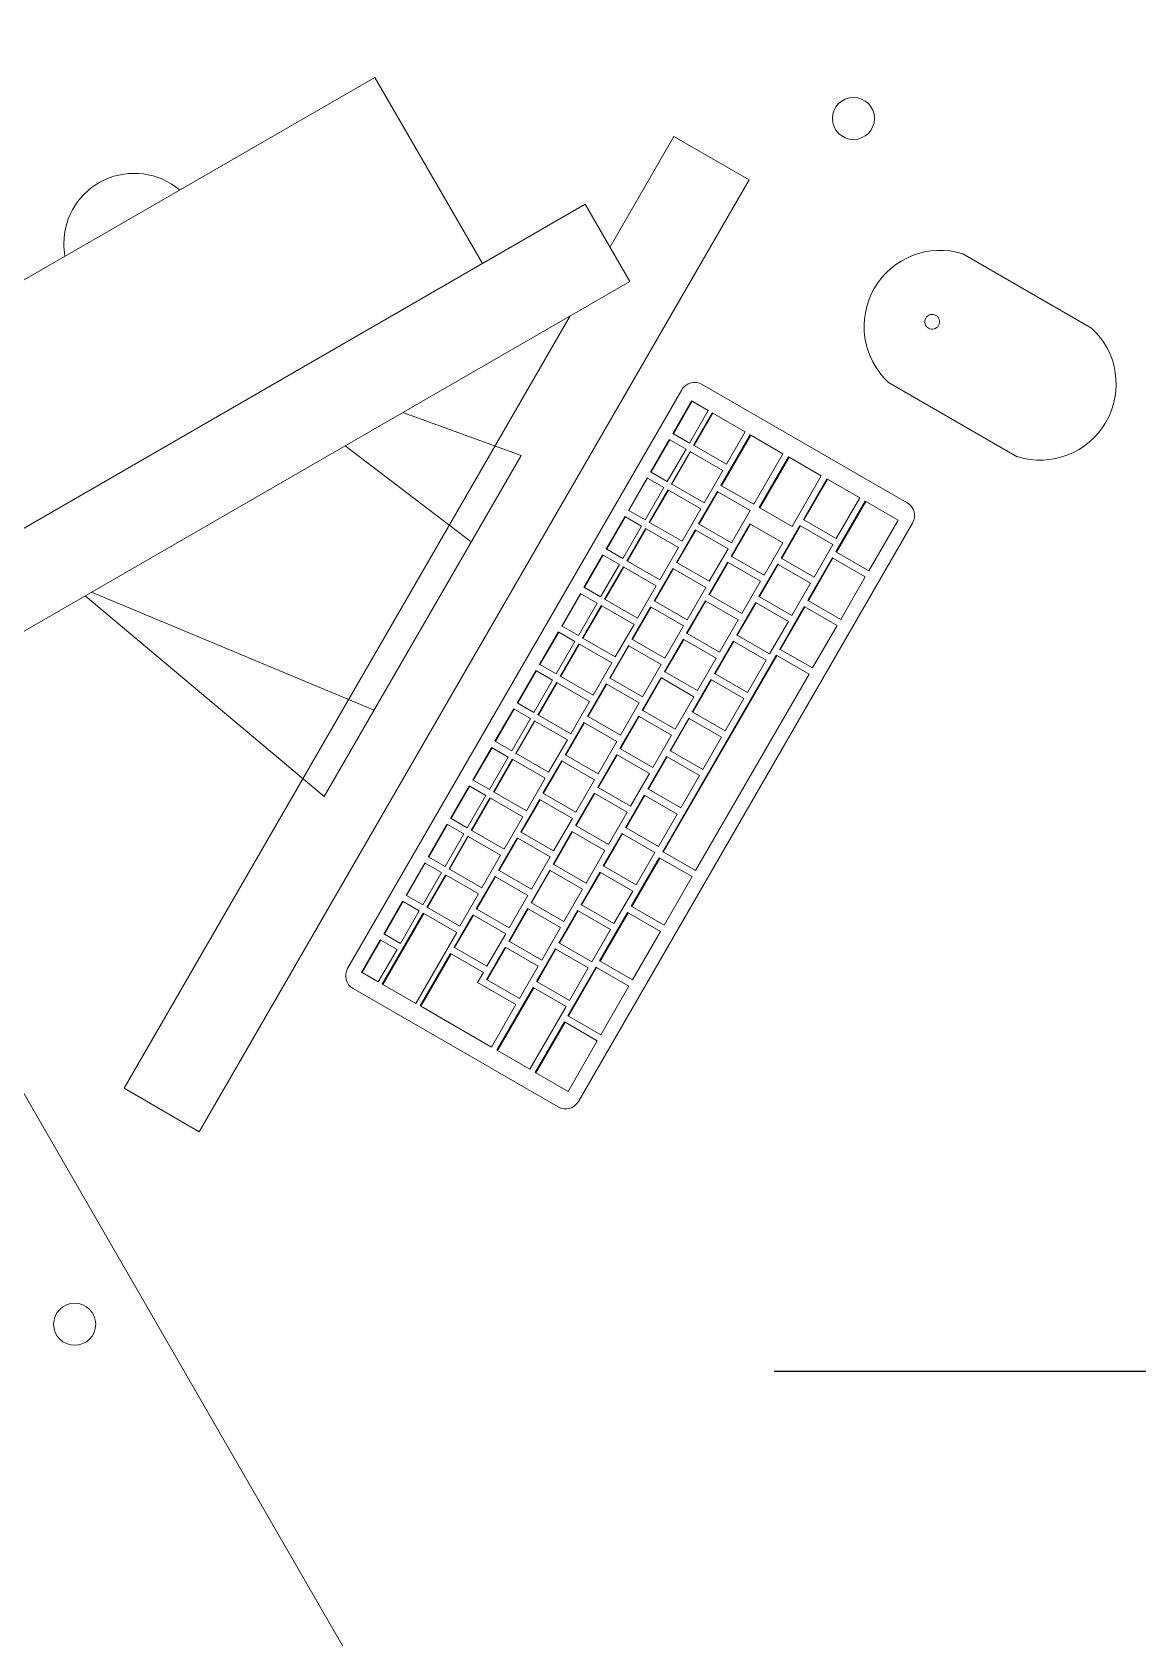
# Model space of a CAD drawing. Header units: millimetres. Extents: x 155920 to 295199, y -4084 to 97293.
# Drawn here: x 185830 to 186302, y 20042 to 20728 of the extents above; entities that cross this region are included whole.
import ezdxf

# ---------------------------------------------------------------- set-up
doc = ezdxf.new("R2010")
doc.units = ezdxf.units.MM
doc.header["$MEASUREMENT"] = 0
for name, color, linetype, lineweight in [('A-GENM', 8, 'CONTINUOUS', 9), ('E-ELEC-EQPM', 8, 'CONTINUOUS', 9), ('I-FURN', 8, 'CONTINUOUS', 9)]:
    doc.layers.add(name, color=color, linetype=linetype, lineweight=lineweight)
doc.layers.add('Social Distancing', color=7, linetype='CONTINUOUS')

msp = doc.modelspace()

# ---------------------------------------------------------------- linework, layer by layer
at = {"layer": 'A-GENM'}
for p, q in [((186282.63, 20601.49), (186227.64, 20633.24)), ((185964.72, 20327.76), (186107.49, 20575.04)), ((186116.17, 20577.37), (186203.78, 20526.79)), ((186195.89, 20578.24), (186250.88, 20546.49)), ((186103.68, 20556.46), (186111.68, 20570.32)), ((186111.92, 20570.18), (186103.92, 20556.32)), ((186110.83, 20552.33), (186118.83, 20566.19)), ((186111.92, 20570.18), (186111.68, 20570.32)), ((186118.83, 20566.19), (186111.92, 20570.18)), ((186112.54, 20551.34), (186120.54, 20565.2)), ((186120.78, 20565.06), (186112.78, 20551.2)), ((186120.78, 20565.06), (186120.54, 20565.2)), ((186134.61, 20557.08), (186120.78, 20565.06)), ((186094.18, 20540.01), (186102.18, 20553.86)), ((186102.42, 20553.73), (186094.42, 20539.87)), ((186102.42, 20553.73), (186102.18, 20553.86)), ((186109.33, 20549.74), (186102.42, 20553.73)), ((186103.92, 20556.32), (186103.68, 20556.46)), ((186103.92, 20556.32), (186110.83, 20552.33)), ((186124.2, 20534.22), (186136.7, 20555.87)), ((186136.94, 20555.74), (186124.44, 20534.09)), ((186126.61, 20543.22), (186134.61, 20557.08)), ((186136.94, 20555.74), (186136.7, 20555.87)), ((186150.74, 20547.77), (186136.94, 20555.74)), ((186101.33, 20535.88), (186109.33, 20549.74)), ((186103.04, 20534.89), (186111.04, 20548.75)), ((186111.28, 20548.61), (186103.28, 20534.75)), ((186111.28, 20548.61), (186111.04, 20548.75)), ((186125.11, 20540.63), (186111.28, 20548.61)), ((186112.78, 20551.2), (186112.54, 20551.34)), ((186112.78, 20551.2), (186126.61, 20543.22)), ((186138.24, 20526.12), (186150.74, 20547.77)), ((186140.59, 20524.76), (186153.09, 20546.41)), ((186153.33, 20546.27), (186140.83, 20524.62)), ((186153.33, 20546.27), (186153.09, 20546.41)), ((186167.13, 20538.3), (186153.33, 20546.27)), ((186094.42, 20539.87), (186094.18, 20540.01)), ((186094.42, 20539.87), (186101.33, 20535.88)), ((186117.11, 20526.77), (186125.11, 20540.63)), ((186084.68, 20523.55), (186092.68, 20537.41)), ((186092.92, 20537.27), (186084.92, 20523.42)), ((186091.83, 20519.42), (186099.83, 20533.28)), ((186092.92, 20537.27), (186092.68, 20537.41)), ((186099.83, 20533.28), (186092.92, 20537.27)), ((186093.54, 20518.43), (186101.54, 20532.29)), ((186101.78, 20532.15), (186093.78, 20518.3)), ((186101.78, 20532.15), (186101.54, 20532.29)), ((186115.61, 20524.17), (186101.78, 20532.15)), ((186103.28, 20534.75), (186103.04, 20534.89)), ((186103.28, 20534.75), (186117.11, 20526.77)), ((186114.7, 20517.77), (186122.7, 20531.63)), ((186122.94, 20531.49), (186122.7, 20531.63)), ((186124.44, 20534.09), (186124.2, 20534.22)), ((186124.44, 20534.09), (186138.24, 20526.12)), ((186154.63, 20516.65), (186167.13, 20538.3)), ((186159.48, 20519.63), (186169.48, 20536.95)), ((186169.72, 20536.81), (186159.72, 20519.49)), ((186169.72, 20536.81), (186169.48, 20536.95)), ((186183.52, 20528.84), (186169.72, 20536.81)), ((186122.94, 20531.49), (186114.94, 20517.63)), ((186136.76, 20523.51), (186122.94, 20531.49)), ((186140.83, 20524.62), (186140.59, 20524.76)), ((186173.37, 20505.83), (186185.87, 20527.48)), ((186173.52, 20511.52), (186183.52, 20528.84)), ((186186.11, 20527.34), (186173.61, 20505.69)), ((186186.11, 20527.34), (186185.87, 20527.48)), ((186199.91, 20519.37), (186186.11, 20527.34)), ((186206.1, 20518.11), (186063.33, 20270.83)), ((186075.18, 20507.1), (186083.18, 20520.96)), ((186083.42, 20520.82), (186075.42, 20506.96)), ((186083.42, 20520.82), (186083.18, 20520.96)), ((186090.33, 20516.83), (186083.42, 20520.82)), ((186084.92, 20523.42), (186084.68, 20523.55)), ((186084.92, 20523.42), (186091.83, 20519.42)), ((186093.78, 20518.3), (186093.54, 20518.43)), ((186093.78, 20518.3), (186107.61, 20510.32)), ((186107.61, 20510.32), (186115.61, 20524.17)), ((186128.76, 20509.65), (186136.76, 20523.51)), ((186140.83, 20524.62), (186154.63, 20516.65)), ((186159.72, 20519.49), (186159.48, 20519.63)), ((186159.72, 20519.49), (186173.52, 20511.52)), ((186187.41, 20497.72), (186199.91, 20519.37)), ((186082.33, 20502.97), (186090.33, 20516.83)), ((186084.04, 20501.98), (186092.04, 20515.84)), ((186092.28, 20515.7), (186084.28, 20501.84)), ((186092.28, 20515.7), (186092.04, 20515.84)), ((186106.11, 20507.72), (186092.28, 20515.7)), ((186105.2, 20501.31), (186113.2, 20515.17)), ((186113.44, 20515.03), (186105.44, 20501.18)), ((186113.44, 20515.03), (186113.2, 20515.17)), ((186127.26, 20507.05), (186113.44, 20515.03)), ((186114.94, 20517.63), (186114.7, 20517.77)), ((186114.94, 20517.63), (186128.76, 20509.65)), ((186128.59, 20503.98), (186136.59, 20517.83)), ((186136.83, 20517.69), (186128.83, 20503.84)), ((186136.83, 20517.69), (186136.59, 20517.83)), ((186150.65, 20509.71), (186136.83, 20517.69)), ((186149.98, 20503.17), (186157.98, 20517.03)), ((186158.22, 20516.89), (186150.22, 20503.03)), ((186158.22, 20516.89), (186157.98, 20517.03)), ((186172.04, 20508.91), (186158.22, 20516.89)), ((186065.68, 20490.64), (186073.68, 20504.5)), ((186073.92, 20504.36), (186065.92, 20490.51)), ((186073.92, 20504.36), (186073.68, 20504.5)), ((186080.83, 20500.37), (186073.92, 20504.36)), ((186075.42, 20506.96), (186075.18, 20507.1)), ((186075.42, 20506.96), (186082.33, 20502.97)), ((186098.11, 20493.86), (186106.11, 20507.72)), ((186119.26, 20493.2), (186127.26, 20507.05)), ((186142.65, 20495.86), (186150.65, 20509.71)), ((186164.04, 20495.05), (186172.04, 20508.91)), ((186173.61, 20505.69), (186173.37, 20505.83)), ((186173.61, 20505.69), (186187.41, 20497.72)), ((186072.83, 20486.52), (186080.83, 20500.37)), ((186074.54, 20485.53), (186082.54, 20499.38)), ((186082.78, 20499.24), (186074.78, 20485.39)), ((186082.78, 20499.24), (186082.54, 20499.38)), ((186096.61, 20491.26), (186082.78, 20499.24)), ((186084.28, 20501.84), (186084.04, 20501.98)), ((186084.28, 20501.84), (186098.11, 20493.86)), ((186095.7, 20484.86), (186103.7, 20498.72)), ((186103.94, 20498.58), (186095.94, 20484.72)), ((186103.94, 20498.58), (186103.7, 20498.72)), ((186117.76, 20490.6), (186103.94, 20498.58)), ((186105.44, 20501.18), (186105.2, 20501.31)), ((186105.44, 20501.18), (186119.26, 20493.2)), ((186119.09, 20487.52), (186127.09, 20501.38)), ((186127.33, 20501.24), (186119.33, 20487.38)), ((186127.33, 20501.24), (186127.09, 20501.38)), ((186141.15, 20493.26), (186127.33, 20501.24)), ((186128.83, 20503.84), (186128.59, 20503.98)), ((186128.83, 20503.84), (186142.65, 20495.86)), ((186140.48, 20486.72), (186148.48, 20500.57)), ((186148.72, 20500.44), (186140.72, 20486.58)), ((186148.72, 20500.44), (186148.48, 20500.57)), ((186162.54, 20492.45), (186148.72, 20500.44)), ((186150.22, 20503.03), (186149.98, 20503.17)), ((186150.22, 20503.03), (186164.04, 20495.05)), ((186161.37, 20485.05), (186171.87, 20503.23)), ((186172.11, 20503.1), (186161.61, 20484.91)), ((186172.11, 20503.1), (186171.87, 20503.23)), ((186185.91, 20495.13), (186172.11, 20503.1)), ((186065.92, 20490.51), (186065.68, 20490.64)), ((186065.92, 20490.51), (186072.83, 20486.52)), ((186088.61, 20477.41), (186096.61, 20491.26)), ((186109.76, 20476.74), (186117.76, 20490.6)), ((186133.15, 20479.4), (186141.15, 20493.26)), ((186154.54, 20478.6), (186162.54, 20492.45)), ((186175.41, 20476.94), (186185.91, 20495.13)), ((186056.18, 20474.19), (186064.18, 20488.05)), ((186064.42, 20487.91), (186056.42, 20474.05)), ((186063.33, 20470.06), (186071.33, 20483.92)), ((186064.42, 20487.91), (186064.18, 20488.05)), ((186071.33, 20483.92), (186064.42, 20487.91)), ((186074.78, 20485.39), (186074.54, 20485.53)), ((186074.78, 20485.39), (186088.61, 20477.41)), ((186095.94, 20484.72), (186095.7, 20484.86)), ((186095.94, 20484.72), (186109.76, 20476.74)), ((186109.59, 20471.07), (186117.59, 20484.92)), ((186117.83, 20484.78), (186109.83, 20470.93)), ((186117.83, 20484.78), (186117.59, 20484.92)), ((186131.65, 20476.8), (186117.83, 20484.78)), ((186119.33, 20487.38), (186119.09, 20487.52)), ((186119.33, 20487.38), (186133.15, 20479.4)), ((186130.98, 20470.26), (186138.98, 20484.12)), ((186139.22, 20483.98), (186131.22, 20470.12)), ((186139.22, 20483.98), (186138.98, 20484.12)), ((186153.04, 20476), (186139.22, 20483.98)), ((186140.72, 20486.58), (186140.48, 20486.72)), ((186140.72, 20486.58), (186154.54, 20478.6)), ((186161.61, 20484.91), (186161.37, 20485.05)), ((186161.61, 20484.91), (186175.41, 20476.94)), ((186065.04, 20469.07), (186073.04, 20482.93)), ((186073.28, 20482.79), (186065.28, 20468.93)), ((186073.28, 20482.79), (186073.04, 20482.93)), ((186087.11, 20474.81), (186073.28, 20482.79)), ((186086.2, 20468.41), (186094.2, 20482.26)), ((186094.44, 20482.12), (186086.44, 20468.27)), ((186094.44, 20482.12), (186094.2, 20482.26)), ((186108.26, 20474.14), (186094.44, 20482.12)), ((186123.65, 20462.95), (186131.65, 20476.8)), ((186149.37, 20464.26), (186159.87, 20482.45)), ((186160.11, 20482.31), (186149.61, 20464.12)), ((186160.11, 20482.31), (186159.87, 20482.45)), ((186173.91, 20474.34), (186160.11, 20482.31)), ((186046.68, 20457.74), (186054.68, 20471.59)), ((186054.92, 20471.45), (186046.92, 20457.6)), ((186054.92, 20471.45), (186054.68, 20471.59)), ((186061.83, 20467.46), (186054.92, 20471.45)), ((186056.42, 20474.05), (186056.18, 20474.19)), ((186056.42, 20474.05), (186063.33, 20470.06)), ((186079.11, 20460.95), (186087.11, 20474.81)), ((186100.26, 20460.29), (186108.26, 20474.14)), ((186109.83, 20470.93), (186109.59, 20471.07)), ((186109.83, 20470.93), (186123.65, 20462.95)), ((186131.22, 20470.12), (186130.98, 20470.26)), ((186131.22, 20470.12), (186145.04, 20462.14)), ((186145.04, 20462.14), (186153.04, 20476)), ((186163.41, 20456.16), (186173.91, 20474.34)), ((186053.83, 20453.61), (186061.83, 20467.46)), ((186055.54, 20452.62), (186063.54, 20466.47)), ((186063.78, 20466.33), (186055.78, 20452.48)), ((186063.78, 20466.33), (186063.54, 20466.47)), ((186077.61, 20458.35), (186063.78, 20466.33)), ((186065.28, 20468.93), (186065.04, 20469.07)), ((186065.28, 20468.93), (186079.11, 20460.95)), ((186076.7, 20451.95), (186084.7, 20465.81)), ((186084.94, 20465.67), (186076.94, 20451.81)), ((186084.94, 20465.67), (186084.7, 20465.81)), ((186098.76, 20457.69), (186084.94, 20465.67)), ((186086.44, 20468.27), (186086.2, 20468.41)), ((186086.44, 20468.27), (186100.26, 20460.29)), ((186100.09, 20454.61), (186108.09, 20468.47)), ((186108.33, 20468.33), (186100.33, 20454.47)), ((186108.33, 20468.33), (186108.09, 20468.47)), ((186122.15, 20460.35), (186108.33, 20468.33)), ((186121.48, 20453.81), (186129.48, 20467.66)), ((186129.72, 20467.53), (186121.72, 20453.67)), ((186129.72, 20467.53), (186129.48, 20467.66)), ((186143.54, 20459.55), (186129.72, 20467.53)), ((186149.61, 20464.12), (186149.37, 20464.26)), ((186149.61, 20464.12), (186163.41, 20456.16)), ((186046.92, 20457.6), (186046.68, 20457.74)), ((186046.92, 20457.6), (186053.83, 20453.61)), ((186069.61, 20444.5), (186077.61, 20458.35)), ((186090.76, 20443.83), (186098.76, 20457.69)), ((186099.37, 20377.66), (186147.87, 20461.66)), ((186148.11, 20461.53), (186099.61, 20377.52)), ((186114.15, 20446.49), (186122.15, 20460.35)), ((186135.54, 20445.69), (186143.54, 20459.55)), ((186148.11, 20461.53), (186147.87, 20461.66)), ((186161.91, 20453.56), (186148.11, 20461.53)), ((186037.18, 20441.28), (186045.18, 20455.14)), ((186045.42, 20455), (186037.42, 20441.14)), ((186044.33, 20437.15), (186052.33, 20451.01)), ((186045.42, 20455), (186045.18, 20455.14)), ((186052.33, 20451.01), (186045.42, 20455)), ((186046.04, 20436.16), (186054.04, 20450.02)), ((186054.28, 20449.88), (186046.28, 20436.02)), ((186054.28, 20449.88), (186054.04, 20450.02)), ((186068.11, 20441.9), (186054.28, 20449.88)), ((186055.78, 20452.48), (186055.54, 20452.62)), ((186055.78, 20452.48), (186069.61, 20444.5)), ((186067.2, 20435.5), (186075.2, 20449.35)), ((186075.44, 20449.21), (186075.2, 20449.35)), ((186076.94, 20451.81), (186076.7, 20451.95)), ((186076.94, 20451.81), (186090.76, 20443.83)), ((186090.59, 20438.16), (186098.59, 20452.01)), ((186098.83, 20451.88), (186090.83, 20438.02)), ((186098.83, 20451.88), (186098.59, 20452.01)), ((186112.65, 20443.89), (186098.83, 20451.88)), ((186100.33, 20454.47), (186100.09, 20454.61)), ((186100.33, 20454.47), (186114.15, 20446.49)), ((186111.98, 20437.35), (186119.98, 20451.21)), ((186120.22, 20451.07), (186112.22, 20437.22)), ((186113.41, 20369.55), (186161.91, 20453.56)), ((186120.22, 20451.07), (186119.98, 20451.21)), ((186134.04, 20443.09), (186120.22, 20451.07)), ((186121.72, 20453.67), (186121.48, 20453.81)), ((186121.72, 20453.67), (186135.54, 20445.69)), ((186075.44, 20449.21), (186067.44, 20435.36)), ((186089.26, 20441.23), (186075.44, 20449.21)), ((186104.65, 20430.04), (186112.65, 20443.89)), ((186126.04, 20429.23), (186134.04, 20443.09)), ((186027.68, 20424.83), (186035.68, 20438.68)), ((186035.92, 20438.54), (186027.92, 20424.69)), ((186035.92, 20438.54), (186035.68, 20438.68)), ((186042.83, 20434.55), (186035.92, 20438.54)), ((186037.42, 20441.14), (186037.18, 20441.28)), ((186037.42, 20441.14), (186044.33, 20437.15)), ((186046.28, 20436.02), (186046.04, 20436.16)), ((186046.28, 20436.02), (186060.11, 20428.04)), ((186060.11, 20428.04), (186068.11, 20441.9)), ((186081.09, 20421.7), (186089.09, 20435.56)), ((186081.26, 20427.38), (186089.26, 20441.23)), ((186089.33, 20435.42), (186089.09, 20435.56)), ((186090.83, 20438.02), (186090.59, 20438.16)), ((186090.83, 20438.02), (186104.65, 20430.04)), ((186112.22, 20437.22), (186111.98, 20437.35)), ((186112.22, 20437.22), (186126.04, 20429.23)), ((186034.83, 20420.7), (186042.83, 20434.55)), ((186036.54, 20419.71), (186044.54, 20433.56)), ((186044.78, 20433.43), (186036.78, 20419.57)), ((186044.78, 20433.43), (186044.54, 20433.56)), ((186058.61, 20425.45), (186044.78, 20433.43)), ((186057.7, 20419.04), (186065.7, 20432.9)), ((186065.94, 20432.76), (186057.94, 20418.9)), ((186065.94, 20432.76), (186065.7, 20432.9)), ((186079.76, 20424.78), (186065.94, 20432.76)), ((186067.44, 20435.36), (186067.2, 20435.5)), ((186067.44, 20435.36), (186081.26, 20427.38)), ((186089.33, 20435.42), (186081.33, 20421.56)), ((186103.15, 20427.44), (186089.33, 20435.42)), ((186102.48, 20420.9), (186110.48, 20434.76)), ((186110.72, 20434.62), (186102.72, 20420.76)), ((186110.72, 20434.62), (186110.48, 20434.76)), ((186124.54, 20426.64), (186110.72, 20434.62)), ((186018.18, 20408.37), (186026.18, 20422.23)), ((186026.42, 20422.09), (186018.42, 20408.23)), ((186026.42, 20422.09), (186026.18, 20422.23)), ((186033.33, 20418.1), (186026.42, 20422.09)), ((186027.92, 20424.69), (186027.68, 20424.83)), ((186027.92, 20424.69), (186034.83, 20420.7)), ((186050.61, 20411.59), (186058.61, 20425.45)), ((186071.76, 20410.92), (186079.76, 20424.78)), ((186095.15, 20413.58), (186103.15, 20427.44)), ((186116.54, 20412.78), (186124.54, 20426.64)), ((186025.33, 20404.24), (186033.33, 20418.1)), ((186027.04, 20403.25), (186035.04, 20417.11)), ((186035.28, 20416.97), (186027.28, 20403.11)), ((186035.28, 20416.97), (186035.04, 20417.11)), ((186049.11, 20408.99), (186035.28, 20416.97)), ((186036.78, 20419.57), (186036.54, 20419.71)), ((186036.78, 20419.57), (186050.61, 20411.59)), ((186048.2, 20402.59), (186056.2, 20416.44)), ((186056.44, 20416.31), (186048.44, 20402.45)), ((186056.44, 20416.31), (186056.2, 20416.44)), ((186070.26, 20408.33), (186056.44, 20416.31)), ((186057.94, 20418.9), (186057.7, 20419.04)), ((186057.94, 20418.9), (186071.76, 20410.92)), ((186071.59, 20405.25), (186079.59, 20419.1)), ((186079.83, 20418.97), (186071.83, 20405.11)), ((186079.83, 20418.97), (186079.59, 20419.1)), ((186093.65, 20410.99), (186079.83, 20418.97)), ((186081.33, 20421.56), (186081.09, 20421.7)), ((186081.33, 20421.56), (186095.15, 20413.58)), ((186092.98, 20404.44), (186100.98, 20418.3)), ((186101.22, 20418.16), (186093.22, 20404.31)), ((186101.22, 20418.16), (186100.98, 20418.3)), ((186115.04, 20410.18), (186101.22, 20418.16)), ((186102.72, 20420.76), (186102.48, 20420.9)), ((186102.72, 20420.76), (186116.54, 20412.78)), ((186018.42, 20408.23), (186018.18, 20408.37)), ((186018.42, 20408.23), (186025.33, 20404.24)), ((186041.11, 20395.13), (186049.11, 20408.99)), ((186062.26, 20394.47), (186070.26, 20408.33)), ((186085.65, 20397.13), (186093.65, 20410.99)), ((186107.04, 20396.33), (186115.04, 20410.18)), ((186008.68, 20391.92), (186016.68, 20405.77)), ((186016.92, 20405.64), (186008.92, 20391.78)), ((186015.83, 20387.79), (186023.83, 20401.65)), ((186016.92, 20405.64), (186016.68, 20405.77)), ((186023.83, 20401.65), (186016.92, 20405.64)), ((186027.28, 20403.11), (186027.04, 20403.25)), ((186027.28, 20403.11), (186041.11, 20395.13)), ((186048.44, 20402.45), (186048.2, 20402.59)), ((186048.44, 20402.45), (186062.26, 20394.47)), ((186062.09, 20388.79), (186070.09, 20402.65)), ((186070.33, 20402.51), (186062.33, 20388.66)), ((186070.33, 20402.51), (186070.09, 20402.65)), ((186084.15, 20394.53), (186070.33, 20402.51)), ((186071.83, 20405.11), (186071.59, 20405.25)), ((186071.83, 20405.11), (186085.65, 20397.13)), ((186083.48, 20387.99), (186091.48, 20401.85)), ((186091.72, 20401.71), (186083.72, 20387.85)), ((186091.72, 20401.71), (186091.48, 20401.85)), ((186105.54, 20393.73), (186091.72, 20401.71)), ((186093.22, 20404.31), (186092.98, 20404.44)), ((186093.22, 20404.31), (186107.04, 20396.33)), ((186017.54, 20386.8), (186025.54, 20400.65)), ((186025.78, 20400.52), (186017.78, 20386.66)), ((186025.78, 20400.52), (186025.54, 20400.65)), ((186039.61, 20392.54), (186025.78, 20400.52)), ((186038.7, 20386.13), (186046.7, 20399.99)), ((186046.94, 20399.85), (186038.94, 20386)), ((186046.94, 20399.85), (186046.7, 20399.99)), ((186060.76, 20391.87), (186046.94, 20399.85)), ((186076.15, 20380.68), (186084.15, 20394.53)), ((185999.18, 20375.46), (186007.18, 20389.32)), ((186007.42, 20389.18), (185999.42, 20375.32)), ((186007.42, 20389.18), (186007.18, 20389.32)), ((186014.33, 20385.19), (186007.42, 20389.18)), ((186008.92, 20391.78), (186008.68, 20391.92)), ((186008.92, 20391.78), (186015.83, 20387.79)), ((186031.61, 20378.68), (186039.61, 20392.54)), ((186052.76, 20378.01), (186060.76, 20391.87)), ((186062.33, 20388.66), (186062.09, 20388.79)), ((186062.33, 20388.66), (186076.15, 20380.68)), ((186083.72, 20387.85), (186083.48, 20387.99)), ((186083.72, 20387.85), (186097.54, 20379.87)), ((186097.54, 20379.87), (186105.54, 20393.73)), ((186006.33, 20371.33), (186014.33, 20385.19)), ((186008.04, 20370.34), (186016.04, 20384.2)), ((186016.28, 20384.06), (186008.28, 20370.21)), ((186016.28, 20384.06), (186016.04, 20384.2)), ((186030.11, 20376.08), (186016.28, 20384.06)), ((186017.78, 20386.66), (186017.54, 20386.8)), ((186017.78, 20386.66), (186031.61, 20378.68)), ((186029.2, 20369.68), (186037.2, 20383.54)), ((186037.44, 20383.4), (186029.44, 20369.54)), ((186037.44, 20383.4), (186037.2, 20383.54)), ((186051.26, 20375.42), (186037.44, 20383.4)), ((186038.94, 20386), (186038.7, 20386.13)), ((186038.94, 20386), (186052.76, 20378.01)), ((186052.59, 20372.34), (186060.59, 20386.2)), ((186060.83, 20386.06), (186052.83, 20372.2)), ((186060.83, 20386.06), (186060.59, 20386.2)), ((186074.65, 20378.08), (186060.83, 20386.06)), ((186073.98, 20371.54), (186081.98, 20385.39)), ((186082.22, 20385.25), (186074.22, 20371.4)), ((186082.22, 20385.25), (186081.98, 20385.39)), ((186096.04, 20377.27), (186082.22, 20385.25)), ((185999.42, 20375.32), (185999.18, 20375.46)), ((185999.42, 20375.32), (186006.33, 20371.33)), ((186022.11, 20362.23), (186030.11, 20376.08)), ((186043.26, 20361.56), (186051.26, 20375.42)), ((186066.65, 20364.22), (186074.65, 20378.08)), ((186085.87, 20354.28), (186097.87, 20375.06)), ((186098.11, 20374.92), (186086.11, 20354.14)), ((186088.04, 20363.42), (186096.04, 20377.27)), ((186098.11, 20374.92), (186097.87, 20375.06)), ((186111.91, 20366.95), (186098.11, 20374.92)), ((186099.61, 20377.52), (186099.37, 20377.66)), ((186099.61, 20377.52), (186113.41, 20369.55)), ((185989.68, 20359.01), (185997.68, 20372.86)), ((185997.92, 20372.73), (185989.92, 20358.87)), ((185996.83, 20354.88), (186004.83, 20368.74)), ((185997.92, 20372.73), (185997.68, 20372.86)), ((186004.83, 20368.74), (185997.92, 20372.73)), ((185998.54, 20353.89), (186006.54, 20367.75)), ((186006.78, 20367.61), (185998.78, 20353.75)), ((186006.78, 20367.61), (186006.54, 20367.75)), ((186020.61, 20359.63), (186006.78, 20367.61)), ((186008.28, 20370.21), (186008.04, 20370.34)), ((186008.28, 20370.21), (186022.11, 20362.23)), ((186019.7, 20353.22), (186027.7, 20367.08)), ((186027.94, 20366.94), (186019.94, 20353.09)), ((186027.94, 20366.94), (186027.7, 20367.08)), ((186041.76, 20358.96), (186027.94, 20366.94)), ((186029.44, 20369.54), (186029.2, 20369.68)), ((186029.44, 20369.54), (186043.26, 20361.56)), ((186043.09, 20355.88), (186051.09, 20369.74)), ((186051.33, 20369.6), (186043.33, 20355.75)), ((186051.33, 20369.6), (186051.09, 20369.74)), ((186065.15, 20361.62), (186051.33, 20369.6)), ((186052.83, 20372.2), (186052.59, 20372.34)), ((186052.83, 20372.2), (186066.65, 20364.22)), ((186064.48, 20355.08), (186072.48, 20368.94)), ((186072.72, 20368.8), (186064.72, 20354.94)), ((186072.72, 20368.8), (186072.48, 20368.94)), ((186086.54, 20360.82), (186072.72, 20368.8)), ((186074.22, 20371.4), (186073.98, 20371.54)), ((186074.22, 20371.4), (186088.04, 20363.42)), ((186099.91, 20346.17), (186111.91, 20366.95)), ((186057.15, 20347.77), (186065.15, 20361.62)), ((186078.54, 20346.96), (186086.54, 20360.82)), ((185980.18, 20342.55), (185988.18, 20356.41)), ((185988.42, 20356.27), (185980.42, 20342.42)), ((185988.42, 20356.27), (185988.18, 20356.41)), ((185995.33, 20352.28), (185988.42, 20356.27)), ((185989.92, 20358.87), (185989.68, 20359.01)), ((185989.92, 20358.87), (185996.83, 20354.88)), ((185998.78, 20353.75), (185998.54, 20353.89)), ((185998.78, 20353.75), (186012.61, 20345.77)), ((186012.61, 20345.77), (186020.61, 20359.63)), ((186019.94, 20353.09), (186019.7, 20353.22)), ((186033.59, 20339.43), (186041.59, 20353.29)), ((186033.76, 20345.11), (186041.76, 20358.96)), ((186041.83, 20353.15), (186033.83, 20339.29)), ((186041.83, 20353.15), (186041.59, 20353.29)), ((186055.65, 20345.17), (186041.83, 20353.15)), ((186043.33, 20355.75), (186043.09, 20355.88)), ((186043.33, 20355.75), (186057.15, 20347.77)), ((186064.72, 20354.94), (186064.48, 20355.08)), ((186064.72, 20354.94), (186078.54, 20346.96)), ((186086.11, 20354.14), (186085.87, 20354.28)), ((186086.11, 20354.14), (186099.91, 20346.17)), ((185979.54, 20320.98), (185997.04, 20351.29)), ((185997.28, 20351.15), (185979.78, 20320.84)), ((185987.33, 20338.43), (185995.33, 20352.28)), ((185997.28, 20351.15), (185997.04, 20351.29)), ((186011.35, 20343.03), (185997.28, 20351.15)), ((186010.2, 20336.77), (186018.2, 20350.63)), ((186018.44, 20350.49), (186010.44, 20336.63)), ((186018.44, 20350.49), (186018.2, 20350.63)), ((186032.26, 20342.51), (186018.44, 20350.49)), ((186019.94, 20353.09), (186033.76, 20345.11)), ((186054.98, 20338.63), (186062.98, 20352.48)), ((186063.22, 20352.34), (186055.22, 20338.49)), ((186063.22, 20352.34), (186062.98, 20352.48)), ((186077.04, 20344.36), (186063.22, 20352.34)), ((186072.37, 20330.9), (186084.37, 20351.68)), ((186084.61, 20351.54), (186072.61, 20330.76)), ((186084.61, 20351.54), (186084.37, 20351.68)), ((186098.41, 20343.57), (186084.61, 20351.54)), ((185970.68, 20326.1), (185978.68, 20339.96)), ((185978.92, 20339.82), (185970.92, 20325.96)), ((185978.92, 20339.82), (185978.68, 20339.96)), ((185985.83, 20335.83), (185978.92, 20339.82)), ((185980.42, 20342.42), (185980.18, 20342.55)), ((185980.42, 20342.42), (185987.33, 20338.43)), ((185993.85, 20312.72), (186011.35, 20343.03)), ((186024.26, 20328.65), (186032.26, 20342.51)), ((186033.83, 20339.29), (186033.59, 20339.43)), ((186047.65, 20331.31), (186055.65, 20345.17)), ((186069.04, 20330.51), (186077.04, 20344.36)), ((186086.41, 20322.79), (186098.41, 20343.57)), ((185977.83, 20321.97), (185985.83, 20335.83)), ((185995.7, 20311.66), (186008.7, 20334.17)), ((186008.94, 20334.03), (185995.94, 20311.52)), ((186008.94, 20334.03), (186008.7, 20334.17)), ((186022.76, 20326.05), (186008.94, 20334.03)), ((186010.44, 20336.63), (186010.2, 20336.77)), ((186010.44, 20336.63), (186024.26, 20328.65)), ((186024.09, 20322.98), (186032.09, 20336.83)), ((186032.33, 20336.69), (186024.33, 20322.84)), ((186032.33, 20336.69), (186032.09, 20336.83)), ((186046.15, 20328.71), (186032.33, 20336.69)), ((186033.83, 20339.29), (186047.65, 20331.31)), ((186045.48, 20322.17), (186053.48, 20336.03)), ((186053.72, 20335.89), (186045.72, 20322.03)), ((186053.72, 20335.89), (186053.48, 20336.03)), ((186067.54, 20327.91), (186053.72, 20335.89)), ((186055.22, 20338.49), (186054.98, 20338.63)), ((186055.22, 20338.49), (186069.04, 20330.51)), ((185970.92, 20325.96), (185970.68, 20326.1)), ((185970.92, 20325.96), (185977.83, 20321.97)), ((186020.26, 20321.72), (186022.76, 20326.05)), ((186038.15, 20314.86), (186046.15, 20328.71)), ((186058.87, 20307.51), (186070.87, 20328.3)), ((186071.11, 20328.16), (186059.11, 20307.37)), ((186059.54, 20314.05), (186067.54, 20327.91)), ((186071.11, 20328.16), (186070.87, 20328.3)), ((186084.91, 20320.19), (186071.11, 20328.16)), ((186072.61, 20330.76), (186072.37, 20330.9)), ((186072.61, 20330.76), (186086.41, 20322.79)), ((186054.66, 20268.51), (185967.05, 20319.09)), ((185979.78, 20320.84), (185979.54, 20320.98)), ((185979.78, 20320.84), (185993.85, 20312.72)), ((186036.65, 20312.26), (186020.26, 20321.72)), ((186024.33, 20322.84), (186024.09, 20322.98)), ((186024.33, 20322.84), (186038.15, 20314.86)), ((186028.48, 20292.73), (186043.98, 20319.57)), ((186044.22, 20319.44), (186028.72, 20292.59)), ((186044.22, 20319.44), (186043.98, 20319.57)), ((186058.04, 20311.46), (186044.22, 20319.44)), ((186045.72, 20322.03), (186045.48, 20322.17)), ((186045.72, 20322.03), (186059.54, 20314.05)), ((186072.91, 20299.4), (186084.91, 20320.19)), ((186026.15, 20294.07), (186036.65, 20312.26)), ((185995.94, 20311.52), (185995.7, 20311.66)), ((185995.94, 20311.52), (186026.15, 20294.07)), ((186042.54, 20284.61), (186058.04, 20311.46)), ((186059.11, 20307.37), (186058.87, 20307.51)), ((186059.11, 20307.37), (186072.91, 20299.4)), ((186044.87, 20283.26), (186057.37, 20304.91)), ((186057.61, 20304.78), (186045.11, 20283.13)), ((186057.61, 20304.78), (186057.37, 20304.91)), ((186071.41, 20296.81), (186057.61, 20304.78)), ((186028.72, 20292.59), (186028.48, 20292.73)), ((186028.72, 20292.59), (186042.54, 20284.61)), ((186058.91, 20275.16), (186071.41, 20296.81)), ((186045.11, 20283.13), (186044.87, 20283.26)), ((186045.11, 20283.13), (186058.91, 20275.16))]:
    msp.add_line(p, q, dxfattribs=at)
for centre, radius, start, end in [((186217.95, 20602.17), 32.54, 72.68038, 227.31962), ((186214.5, 20604.16), 3.16, 60, 240), ((186214.5, 20604.16), 3.16, 240, 60), ((186260.57, 20577.56), 32.54, 252.68038, 47.31962), ((186112.99, 20571.87), 6.35, 60, 150), ((186200.6, 20521.29), 6.35, 330, 60), ((185970.22, 20324.59), 6.35, 150, 240), ((186057.83, 20274.01), 6.35, 240, 330)]:
    msp.add_arc(centre, radius, start, end, dxfattribs=at)
at = {"layer": 'E-ELEC-EQPM'}
for p, q in [((185976.34, 20708.62), (185371.5, 20359.42)), ((185976.34, 20708.62), (185371.5, 20359.42)), ((186022.29, 20629.03), (185976.34, 20708.62)), ((186022.29, 20629.03), (185976.34, 20708.62)), ((186066.28, 20654.43), (185373.46, 20254.43)), ((186066.28, 20654.43), (186022.29, 20629.03)), ((186085.33, 20621.43), (186066.28, 20654.43)), ((186085.33, 20621.43), (186066.28, 20654.43)), ((185392.51, 20221.43), (186085.33, 20621.43)), ((185392.51, 20221.43), (186085.33, 20621.43))]:
    msp.add_line(p, q, dxfattribs=at)
at = {"layer": 'I-FURN'}
for p, q in [((186076.84, 20636.13), (186104.15, 20683.42)), ((186104.15, 20683.42), (186136.26, 20664.88)), ((186136.26, 20664.88), (185901.31, 20257.93)), ((185869.2, 20276.47), (186059.87, 20606.73)), ((186038.87, 20546.99), (185988.28, 20565.4)), ((185954.71, 20401.22), (186038.87, 20546.99)), ((186017.57, 20510.1), (185963.64, 20551.17)), ((185852.52, 20487.02), (185954.71, 20401.22)), ((185976.01, 20438.1), (185855.3, 20488.63)), ((186143.09, 19725.62), (185740.74, 20422.48)), ((185740.74, 20422.48), (186143.09, 19725.62)), ((185869.2, 20276.47), (185901.31, 20257.93))]:
    msp.add_line(p, q, dxfattribs=at)
for centre, radius, start, end in [((186180.86, 20691.07), 9, 0, 180), ((186180.86, 20691.07), 9, 180, 0), ((185873.45, 20637.61), 30, 49.73187, 180), ((185873.45, 20637.61), 30, 180, 190.26813), ((185848.08, 20175.61), 9, 0, 180), ((185848.08, 20175.61), 9, 180, 0)]:
    msp.add_arc(centre, radius, start, end, dxfattribs=at)
at = {"layer": 'Social Distancing'}
msp.add_line((186146.91, 20155.51), (186946.91, 20155.51), dxfattribs=at)
msp.add_circle((186546.91, 20155.51), 1000, dxfattribs=at)

doc.saveas('drawing.dxf')
